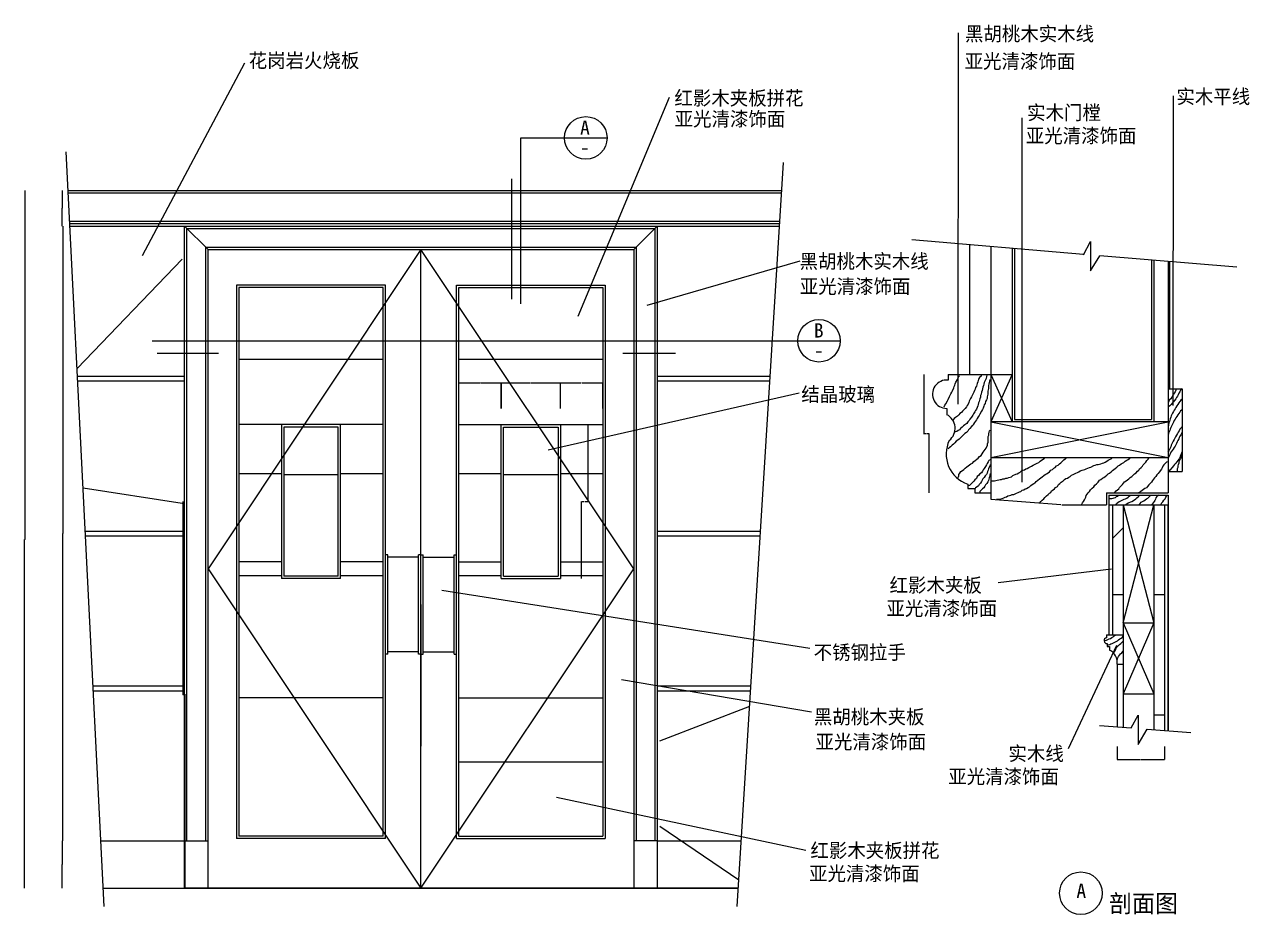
# Model space of a CAD drawing. Header units: metres. Extents: x 75 to 5390, y 270 to 6983.
# Drawn here: x 208 to 5390, y 3220 to 6983 of the extents above; entities that cross this region are included whole.
import ezdxf

# ---------------------------------------------------------------- set-up
doc = ezdxf.new("R2010")
doc.units = ezdxf.units.M
for name, color, linetype in [('2', 2, 'Continuous'), ('3', 3, 'Continuous'), ('4', 4, 'Continuous'), ('7', 7, 'Continuous'), ('BH', 3, 'Continuous'), ('DIM', 3, 'Continuous'), ('TEXT', 3, 'Continuous')]:
    doc.layers.add(name, color=color, linetype=linetype)
doc.dimstyles.get("Standard").update_dxf_attribs({"dimtxt": 2.5, "dimasz": 2.5, "dimexe": 1.25, "dimexo": 0.625, "dimtad": 1, "dimcen": 2.5, "dimazin": 3, "dimtfac": 1, "dimtmove": 0, "dimatfit": 3})

# ---------------------------------------------------------------- blocks, each defined once
blk = doc.blocks.new('*D2')
for p, q in [((4011.5, 5502.71), (4011.5, 5252.71)), ((4021.385, 5252.71), (4011.25, 5252.71)), ((4034.52, 5252.71), (4024.385, 5252.71)), ((4034.27, 5002.71), (4034.27, 5252.71))]:
    blk.add_line(p, q)
at = {"layer": 'Defpoints'}
for p in [(4011.5, 5502.71), (4034.27, 5252.71), (4034.27, 5002.71)]:
    blk.add_point(p, dxfattribs=at)
at = {"layer": 'DIM', "insert": (4022.885, 5252.71), "char_height": 1, "attachment_point": 5}
blk.add_mtext('100', dxfattribs=at)
blk = doc.blocks.new('*D3')
for p, q in [((209.94, 6281.13), (209.94, 4806.13)), ((210.19, 4806.13), (208.41, 4806.13)), ((208.66, 3331.13), (208.66, 4806.13))]:
    blk.add_line(p, q)
at = {"layer": 'Defpoints'}
for p in [(209.94, 6281.13), (209.94, 4806.13), (208.66, 3331.13)]:
    blk.add_point(p, dxfattribs=at)
at = {"layer": '3', "insert": (209.3, 4805.005), "char_height": 1, "attachment_point": 5}
blk.add_mtext('1,28', dxfattribs=at)
blk = doc.blocks.new('*D4')
for p, q in [((1884.83, 4530.65), (1884.83, 3930.89)), ((1884.58, 3930.89), (1884.33, 3930.89)), ((1884.83, 3331.13), (1884.83, 3930.89)), ((1884.83, 3930.89), (1884.83, 3930.89)), ((1885.08, 3930.89), (1885.33, 3930.89))]:
    blk.add_line(p, q)
at = {"layer": 'Defpoints'}
for p in [(1884.83, 4530.65), (1884.83, 3930.89), (1884.83, 3331.13)]:
    blk.add_point(p, dxfattribs=at)
at = {"layer": 'DIM', "insert": (1884.83, 3932.015), "char_height": 1, "attachment_point": 5}
blk.add_mtext('1100', dxfattribs=at)
blk = doc.blocks.new('*D5')
for p, q in [((878.25, 4966.13), (878.25, 4148.63)), ((881.25, 4148.63), (878, 4148.63)), ((888.5, 4148.63), (885.25, 4148.63)), ((888.25, 3331.13), (888.25, 4148.63))]:
    blk.add_line(p, q)
at = {"layer": 'Defpoints'}
for p in [(878.25, 4966.13), (888.25, 4148.63), (888.25, 3331.13)]:
    blk.add_point(p, dxfattribs=at)
at = {"layer": 'DIM', "insert": (883.25, 4148.63), "char_height": 1, "attachment_point": 5}
blk.add_mtext('1500', dxfattribs=at)
blk = doc.blocks.new('*D6')
for p, q in [((370.44, 6131.13), (370.44, 4831.13)), ((370.19, 4831.13), (369.94, 4831.13)), ((370.44, 3531.13), (370.44, 4831.13)), ((370.44, 4831.13), (370.44, 4831.13)), ((370.69, 4831.13), (370.94, 4831.13))]:
    blk.add_line(p, q)
at = {"layer": 'Defpoints'}
for p in [(370.44, 6131.13), (370.44, 4831.13), (370.44, 3531.13)]:
    blk.add_point(p, dxfattribs=at)
at = {"layer": 'DIM', "insert": (370.44, 4832.255), "char_height": 1, "attachment_point": 5}
blk.add_mtext('0', dxfattribs=at)
blk = doc.blocks.new('*D11')
for p, q in [((367.08, 3531.13), (367.08, 3431.13)), ((366.83, 3431.13), (366.58, 3431.13)), ((367.08, 3331.13), (367.08, 3431.13)), ((367.08, 3431.13), (367.08, 3431.13)), ((367.33, 3431.13), (367.58, 3431.13))]:
    blk.add_line(p, q)
at = {"layer": 'Defpoints'}
for p in [(367.08, 3531.13), (367.08, 3431.13), (367.08, 3331.13)]:
    blk.add_point(p, dxfattribs=at)
at = {"layer": 'DIM', "insert": (367.08, 3432.255), "char_height": 1, "attachment_point": 5}
blk.add_mtext('0', dxfattribs=at)
blk = doc.blocks.new('*D19')
for p, q in [((367.08, 6281.13), (367.08, 6206.13)), ((366.83, 6206.13), (366.58, 6206.13)), ((367.08, 6131.13), (367.08, 6206.13)), ((367.08, 6206.13), (367.08, 6206.13)), ((367.33, 6206.13), (367.58, 6206.13))]:
    blk.add_line(p, q)
at = {"layer": 'Defpoints'}
for p in [(367.08, 6281.13), (367.08, 6206.13), (367.08, 6131.13)]:
    blk.add_point(p, dxfattribs=at)
at = {"layer": 'DIM', "insert": (367.08, 6207.255), "char_height": 1, "attachment_point": 5}
blk.add_mtext('0', dxfattribs=at)
blk = doc.blocks.new('*D20')
for p, q in [((2474.83, 5359.06), (2474.83, 5468.25)), ((2475.08, 5468.25), (2563.33, 5468.25)), ((2566.33, 5468.25), (2654.58, 5468.25)), ((2654.83, 5359.06), (2654.83, 5468.25))]:
    blk.add_line(p, q)
at = {"layer": 'Defpoints'}
for p in [(2474.83, 5468.25), (2474.83, 5359.06), (2654.83, 5359.06)]:
    blk.add_point(p, dxfattribs=at)
at = {"layer": 'DIM', "insert": (2564.83, 5468.25), "char_height": 1, "attachment_point": 5}
blk.add_mtext('180', dxfattribs=at)
blk = doc.blocks.new('*D21')
for p, q in [((2044.83, 5359.06), (2044.83, 5468.25)), ((2045.08, 5468.25), (2133.33, 5468.25)), ((2136.33, 5468.25), (2224.58, 5468.25)), ((2224.83, 5359.06), (2224.83, 5468.25))]:
    blk.add_line(p, q)
at = {"layer": 'Defpoints'}
for p in [(2044.83, 5468.25), (2044.83, 5359.06), (2224.83, 5359.06)]:
    blk.add_point(p, dxfattribs=at)
at = {"layer": 'DIM', "insert": (2134.83, 5468.25), "char_height": 1, "attachment_point": 5}
blk.add_mtext('180', dxfattribs=at)
blk = doc.blocks.new('*D22')
for p, q in [((2225.39, 5359.06), (2225.39, 5468.25)), ((2225.64, 5468.25), (2348.61, 5468.25)), ((2351.61, 5468.25), (2474.58, 5468.25)), ((2474.83, 5359.06), (2474.83, 5468.25))]:
    blk.add_line(p, q)
at = {"layer": 'Defpoints'}
for p in [(2225.39, 5468.25), (2225.39, 5359.06), (2474.83, 5359.06)]:
    blk.add_point(p, dxfattribs=at)
at = {"layer": 'DIM', "insert": (2350.11, 5468.25), "char_height": 1, "attachment_point": 5}
blk.add_mtext('250', dxfattribs=at)
blk = doc.blocks.new('*D23')
for p, q in [((2590.55, 5291.13), (2590.55, 4966.13)), ((2564.69, 4641.13), (2564.69, 4966.13)), ((2564.94, 4966.13), (2575.12, 4966.13)), ((2580.12, 4966.13), (2590.3, 4966.13))]:
    blk.add_line(p, q)
at = {"layer": 'Defpoints'}
for p in [(2590.55, 5291.13), (2564.69, 4966.13), (2564.69, 4641.13)]:
    blk.add_point(p, dxfattribs=at)
at = {"layer": 'DIM', "insert": (2577.62, 4966.13), "char_height": 1, "attachment_point": 5}
blk.add_mtext('25,86', dxfattribs=at)
blk = doc.blocks.new('*D26')
for p, q in [((4830.13, 3930.23), (4830.13, 3875.68)), ((5030.13, 3930.23), (5030.13, 3875.68)), ((4830.38, 3875.68), (4929.13, 3875.68)), ((4931.13, 3875.68), (5029.88, 3875.68))]:
    blk.add_line(p, q)
at = {"layer": 'Defpoints'}
for p in [(4830.13, 3930.23), (5030.13, 3930.23), (4830.13, 3875.68)]:
    blk.add_point(p, dxfattribs=at)
at = {"layer": 'DIM', "insert": (4930.13, 3875.68), "char_height": 1, "attachment_point": 5}
blk.add_mtext('50', dxfattribs=at)

msp = doc.modelspace()

# ---------------------------------------------------------------- hatches: boundary and pattern name
at = {"layer": 'BH'}
h = msp.add_hatch(dxfattribs=at)
h.set_pattern_fill('AR-CONC', scale=100)
h.paths.add_polyline_path([(3362.6, 5496.13), (3402.11, 6131.13), (2894.83, 6131.13), (2894.83, 5496.13)])
h.paths.add_polyline_path([(3321.85, 4841.13), (3361.36, 5476.13), (2894.83, 5476.13), (2894.83, 4841.13)])
h.paths.add_polyline_path([(3281.1, 4186.13), (3320.61, 4821.13), (2894.83, 4821.13), (2894.83, 4186.13)])
h.paths.add_polyline_path([(3279.86, 4166.13), (2894.83, 4166.13), (2894.83, 3531.13), (3240.35, 3531.13)])
h.paths.add_polyline_path([(3227.91, 3331.13), (3240.35, 3531.13), (2894.83, 3531.13), (2894.83, 3331.13)])
h.paths.add_polyline_path([(874.83, 3331.13), (874.83, 3531.13), (531.08, 3531.13), (541.12, 3331.13)])
h.paths.add_polyline_path([(874.83, 4166.13), (499.21, 4166.13), (531.08, 3531.13), (874.83, 3531.13)])
h.paths.add_polyline_path([(874.83, 4821.13), (466.33, 4821.13), (498.2, 4186.13), (874.83, 4186.13)])
h.paths.add_polyline_path([(874.83, 5476.13), (433.45, 5476.13), (465.33, 4841.13), (874.83, 4841.13)])
h.paths.add_polyline_path([(432.45, 5496.13), (874.83, 5496.13), (874.83, 6121.13), (401.08, 6121.13)])
h = msp.add_hatch(dxfattribs=at)
h.set_pattern_fill('ANSI31', scale=750)
h.paths.add_polyline_path([(4975.13, 5987.05), (4395.13, 6035.69), (4395.13, 5312.71), (4975.13, 5312.71)])
h = msp.add_hatch(dxfattribs=at)
h.set_pattern_fill('AR-RROOF', scale=100)
h.paths.add_polyline_path([(1114.83, 5871.13), (1114.83, 5291.13), (1294.83, 5291.13), (1544.83, 5291.13), (1724.83, 5291.13), (1724.83, 5871.13)])
h = msp.add_hatch(dxfattribs=at)
h.set_pattern_fill('AR-RROOF', scale=100)
h.paths.add_polyline_path([(2044.83, 5871.13), (2044.83, 5291.13), (2224.83, 5291.13), (2474.83, 5291.13), (2654.83, 5291.13), (2654.83, 5871.13)])
h = msp.add_hatch(dxfattribs=at)
h.set_pattern_fill('AR-RROOF', scale=100)
h.paths.add_polyline_path([(1114.83, 4711.13), (1294.83, 4711.13), (1294.83, 5291.13), (1114.83, 5291.13)])
h.paths.add_polyline_path([(1724.83, 5291.13), (1544.83, 5291.13), (1544.83, 4711.13), (1724.83, 4711.13)])
h = msp.add_hatch(dxfattribs=at)
h.set_pattern_fill('AR-RROOF', scale=100)
h.paths.add_polyline_path([(2654.83, 5291.13), (2474.83, 5291.13), (2474.83, 4711.13), (2654.83, 4711.13)])
h.paths.add_polyline_path([(2044.83, 4711.13), (2224.83, 4711.13), (2224.83, 5291.13), (2044.83, 5291.13)])
h = msp.add_hatch(dxfattribs=at)
h.set_pattern_fill('NET', scale=200)
h.paths.add_polyline_path([(1534.83, 5281.13), (1304.83, 5281.13), (1304.83, 4651.13), (1534.83, 4651.13)])
h = msp.add_hatch(dxfattribs=at)
h.set_pattern_fill('NET', scale=200)
h.paths.add_polyline_path([(2234.83, 4651.13), (2464.83, 4651.13), (2464.83, 5281.13), (2234.83, 5281.13)])
h = msp.add_hatch(dxfattribs=at)
h.set_pattern_fill('DOLMIT', scale=80)
h.paths.add_polyline_path([(4810.13, 4402.71), (4855.13, 4402.71), (4855.13, 4952.71), (4810.13, 4952.71)])
h.paths.add_polyline_path([(4985.13, 4001.45), (5030.13, 3998.09), (5030.13, 4952.71), (4985.13, 4952.71)])
h = msp.add_hatch(dxfattribs=at)
h.set_pattern_fill('ANSI32', scale=400)
h.paths.add_polyline_path([(1744.83, 4331.13), (1874.83, 4331.13), (1874.83, 4731.13), (1744.83, 4731.13)])
h = msp.add_hatch(dxfattribs=at)
h.set_pattern_fill('ANSI32', scale=400)
h.paths.add_polyline_path([(2024.83, 4731.13), (1894.83, 4731.13), (1894.83, 4331.13), (2024.83, 4331.13)])
h = msp.add_hatch(dxfattribs=at)
h.set_pattern_fill('AR-RROOF', scale=100)
h.paths.add_polyline_path([(1294.83, 4641.13), (1294.83, 4711.13), (1114.83, 4711.13), (1114.83, 4136.13), (1724.83, 4136.13), (1724.83, 4711.13), (1544.83, 4711.13), (1544.83, 4641.13)])
h = msp.add_hatch(dxfattribs=at)
h.set_pattern_fill('AR-RROOF', scale=100)
h.paths.add_polyline_path([(2224.83, 4641.13), (2224.83, 4711.13), (2044.83, 4711.13), (2044.83, 4136.13), (2654.83, 4136.13), (2654.83, 4711.13), (2474.83, 4711.13), (2474.83, 4641.13)])
h = msp.add_hatch(dxfattribs=at)
h.set_pattern_fill('AR-RROOF', scale=100)
h.paths.add_polyline_path([(1724.83, 3551.13), (1724.83, 4136.13), (1114.83, 4136.13), (1114.83, 3551.13)])
h = msp.add_hatch(dxfattribs=at)
h.set_pattern_fill('AR-RROOF', scale=100)
h.paths.add_polyline_path([(2654.83, 3551.13), (2654.83, 4136.13), (2044.83, 4136.13), (2044.83, 3551.13)])

# ---------------------------------------------------------------- linework, layer by layer
at = {"layer": '2'}
for p, q in [((4395.13, 6035.69), (4395.13, 5312.71)), ((4975.13, 5987.05), (4975.13, 5312.71)), ((4395.13, 5312.71), (4975.13, 5312.71)), ((3227.91, 3331.13), (884.83, 3331.13))]:
    msp.add_line(p, q, dxfattribs=at)
msp.add_lwpolyline([(541.12, 3331.13), (3227.91, 3331.13)], dxfattribs=at)
at = {"layer": '3'}
for p, q in [((544.98, 3254.13), (384.83, 6444.84)), ((3223.12, 3254.13), (3418.86, 6400.4)), ((393.55, 6271.13), (3410.82, 6271.13)), ((399.57, 6151.13), (3403.35, 6151.13)), ((400.07, 6141.13), (3402.73, 6141.13)), ((984.83, 6031.13), (884.83, 6131.13)), ((894.83, 3531.13), (894.83, 6121.13)), ((894.83, 6121.13), (2874.83, 6121.13)), ((2784.83, 6031.13), (2884.83, 6131.13)), ((2874.83, 6121.13), (2874.83, 3531.13)), ((4687.8, 6011.15), (3961.22, 6072.08)), ((974.83, 3531.13), (974.83, 6041.13)), ((974.83, 6041.13), (2794.83, 6041.13)), ((2794.83, 6041.13), (2794.83, 3531.13)), ((4385.13, 6036.53), (4385.13, 5302.71)), ((5336.6, 5956.74), (4756.1, 6005.42)), ((4985.13, 5986.21), (4985.13, 5302.71)), ((1114.83, 5871.13), (1114.83, 3551.13)), ((1724.83, 5871.13), (1114.83, 5871.13)), ((1724.83, 3551.13), (1724.83, 5871.13)), ((2044.83, 3551.13), (2044.83, 5871.13)), ((2044.83, 5871.13), (2654.83, 5871.13)), ((2654.83, 5871.13), (2654.83, 3551.13)), ((4295.13, 5502.71), (4385.13, 5302.71)), ((4385.13, 5502.71), (4295.13, 5302.71)), ((4295.13, 5152.71), (5045.13, 5302.71)), ((4295.13, 5302.71), (5045.13, 5152.71)), ((1304.83, 5281.13), (1304.83, 4651.13)), ((1534.83, 4651.13), (1534.83, 5281.13)), ((2234.83, 4651.13), (2234.83, 5281.13)), ((2234.83, 5281.13), (2464.83, 5281.13)), ((2234.83, 5281.13), (2464.83, 5281.13)), ((2464.83, 5281.13), (2464.83, 4651.13)), ((4795.13, 4992.71), (4795.13, 4402.71)), ((4795.13, 4992.71), (5045.13, 4992.71)), ((5045.13, 4992.71), (5045.13, 3996.97)), ((4795.13, 4952.71), (5045.13, 4952.71)), ((4855.13, 4452.71), (4985.13, 4952.71)), ((4855.13, 4952.71), (4985.13, 4452.71)), ((1534.83, 4651.13), (1304.83, 4651.13)), ((2234.83, 4651.13), (2464.83, 4651.13)), ((4985.13, 4452.71), (4855.13, 4152.71)), ((4855.13, 4452.71), (4985.13, 4152.71)), ((4755.36, 4018.61), (4888.54, 4008.66)), ((4957.22, 4003.53), (5141.77, 3989.75))]:
    msp.add_line(p, q, dxfattribs=at)
for points in [[(4686.93, 6009.58), (4717.82, 6065.12), (4717.82, 5941.69), (4756.1, 6005.42)], [(432.45, 5496.13), (884.83, 5496.13)], [(2884.83, 5496.13), (3362.6, 5496.13)], [(433.45, 5476.13), (884.83, 5476.13)], [(2884.83, 5476.13), (3361.36, 5476.13)], [(465.33, 4841.13), (884.83, 4841.13)], [(466.33, 4821.13), (884.83, 4821.13)], [(2884.83, 4841.13), (3321.85, 4841.13)], [(2884.83, 4821.13), (3320.61, 4821.13)], [(498.2, 4186.13), (884.83, 4186.13)], [(499.21, 4166.13), (884.83, 4166.13)], [(2884.83, 4186.13), (3281.1, 4186.13)], [(2884.83, 4166.13), (3279.86, 4166.13)], [(4888.54, 4008.66), (4918.31, 4062.2), (4918.31, 3938.77), (4957.22, 4003.53)], [(531.08, 3531.13), (884.83, 3531.13)], [(1724.83, 3551.13), (1114.83, 3551.13)], [(2044.83, 3551.13), (2654.83, 3551.13)], [(2884.83, 3531.13), (3240.35, 3531.13)]]:
    msp.add_lwpolyline(points, dxfattribs=at)
at = {"layer": '4'}
for p, q in [((393.05, 6281.13), (3411.44, 6281.13)), ((400.58, 6131.13), (3402.11, 6131.13)), ((884.83, 3331.13), (884.83, 6131.13)), ((2884.83, 6131.13), (2884.83, 3331.13)), ((984.83, 3331.13), (984.83, 6031.13)), ((984.83, 6031.13), (2784.83, 6031.13)), ((1884.83, 3331.13), (1884.83, 6031.13)), ((1884.83, 3331.13), (1884.83, 6031.13)), ((2784.83, 6031.13), (2784.83, 3331.13)), ((4205.13, 6051.62), (4205.13, 5502.71)), ((4295.13, 6044.07), (4295.13, 5152.71)), ((5045.13, 5981.18), (5045.13, 5002.71)), ((4115.13, 5502.71), (4385.13, 5502.71)), ((4115.13, 5502.71), (4115.13, 5479.65)), ((5045.13, 5442.71), (5105.13, 5442.71)), ((5105.13, 5442.71), (5105.13, 5092.71)), ((4108.92, 5359.65), (4108.92, 5333.37)), ((1294.83, 5291.13), (1114.83, 5291.13)), ((1294.83, 5291.13), (1294.83, 4641.13)), ((1544.83, 5291.13), (1294.83, 5291.13)), ((1544.83, 4641.13), (1544.83, 5291.13)), ((1724.83, 5291.13), (1544.83, 5291.13)), ((2044.83, 5291.13), (2224.83, 5291.13)), ((2224.83, 4641.13), (2224.83, 5291.13)), ((2224.83, 5291.13), (2474.83, 5291.13)), ((2474.83, 5291.13), (2654.83, 5291.13)), ((2474.83, 5291.13), (2474.83, 4641.13)), ((5045.13, 5302.71), (4295.13, 5302.71)), ((1534.83, 5281.13), (1304.83, 5281.13)), ((4295.13, 5152.71), (5045.13, 5152.71)), ((4295.13, 5152.71), (4295.13, 4976.57)), ((5045.13, 5092.71), (5105.13, 5092.71)), ((4197.77, 5039.75), (4197.77, 5021.23)), ((4293.66, 5047.14), (4295.13, 5048.61)), ((4197.77, 5021.23), (4227.9, 5021.23)), ((4227.9, 5021.23), (4227.9, 5002.71)), ((4227.9, 5002.71), (4295.13, 5002.71)), ((4227.9, 5002.71), (4295.13, 5002.71)), ((4227.9, 5002.71), (4295.13, 5002.71)), ((4295.13, 4976.57), (4592.13, 4953.16)), ((4785.13, 5002.71), (5045.13, 5002.71)), ((4785.13, 5002.71), (4785.13, 4952.71)), ((4596.2, 4952.71), (4785.13, 4952.71)), ((4810.13, 4952.71), (4810.13, 4402.71)), ((5030.13, 4952.71), (5030.13, 3996.97)), ((1294.83, 4711.13), (1114.83, 4711.13)), ((1724.83, 4711.13), (1544.83, 4711.13)), ((2044.83, 4711.13), (2224.83, 4711.13)), ((2474.83, 4711.13), (2654.83, 4711.13)), ((1544.83, 4641.13), (1294.83, 4641.13)), ((2224.83, 4641.13), (2474.83, 4641.13)), ((4785.13, 4402.71), (4855.13, 4402.71)), ((4785.13, 4402.71), (4785.13, 4389.99)), ((4787.33, 4365.27), (4787.33, 4352.33)), ((4787.33, 4352.33), (4797.93, 4352.33)), ((4797.93, 4352.33), (4797.93, 4338.2)), ((4830.13, 4277.71), (4855.13, 4277.71)), ((4830.13, 4277.71), (4830.13, 4013.03)), ((884.83, 3531.13), (984.83, 3531.13)), ((2884.83, 3531.13), (2784.83, 3531.13))]:
    msp.add_line(p, q, dxfattribs=at)
for points in [[(1724.83, 4136.13), (1114.83, 4136.13)], [(2044.83, 4136.13), (2654.83, 4136.13)]]:
    msp.add_lwpolyline(points, dxfattribs=at)
for centre, radius, start, end in [((4108.92, 5419.81), 60.16, 84.08, 270), ((4079.67, 5275.58), 64.77, 308.27, 63.15), ((4240.69, 5166.77), 134.08, 154.39, 251.33), ((4786.74, 4377.68), 12.42, 97.42, 272.72), ((4769.32, 4284.16), 61.15, 353.95, 62.1)]:
    msp.add_arc(centre, radius, start, end, dxfattribs=at)
at = {"layer": '7'}
for p, q in [((5050.63, 5977.95), (5050.63, 5443.69)), ((1104.83, 5881.13), (1104.83, 3541.13)), ((1734.83, 5881.13), (1104.83, 5881.13)), ((1734.83, 3541.13), (1734.83, 5881.13)), ((2034.83, 3541.13), (2034.83, 5881.13)), ((2034.83, 5881.13), (2664.83, 5881.13)), ((2664.83, 5881.13), (2664.83, 3541.13)), ((5044.43, 4951.34), (5044.43, 3997.02)), ((5045.13, 4952.71), (5045.13, 3996.97)), ((1744.83, 4321.13), (1744.83, 4741.13)), ((1874.83, 4321.13), (1874.83, 4741.13)), ((1894.83, 4321.13), (1894.83, 4741.13)), ((2024.83, 4321.13), (2024.83, 4741.13))]:
    msp.add_line(p, q, dxfattribs=at)
for points in [[(1744.83, 4741.13), (1734.83, 4741.13)], [(1874.83, 4731.13), (1744.83, 4731.13)], [(1884.83, 4741.13), (1874.83, 4741.13)], [(1884.83, 4741.13), (1894.83, 4741.13)], [(1894.83, 4731.13), (2024.83, 4731.13)], [(2024.83, 4741.13), (2034.83, 4741.13)], [(1744.83, 4321.13), (1734.83, 4321.13)], [(1874.83, 4331.13), (1744.83, 4331.13)], [(1884.83, 4321.13), (1874.83, 4321.13)], [(1884.83, 4321.13), (1894.83, 4321.13)], [(1894.83, 4331.13), (2024.83, 4331.13)], [(2024.83, 4321.13), (2034.83, 4321.13)], [(1734.83, 3541.13), (1104.83, 3541.13)], [(2034.83, 3541.13), (2664.83, 3541.13)]]:
    msp.add_lwpolyline(points, dxfattribs=at)
at = {"layer": 'BH'}
for points in [[(4098.17, 5366.1), (4101.19, 5373.66), (4105.73, 5379.7), (4111.78, 5391.79), (4114.81, 5397.84), (4120.86, 5409.93), (4123.89, 5415.98), (4126.92, 5422.02), (4129.94, 5428.07), (4132.97, 5434.12), (4139.02, 5446.21), (4140.53, 5452.25), (4143.56, 5458.3), (4145.07, 5464.34), (4148.1, 5470.39), (4154.15, 5482.48), (4157.18, 5488.53), (4160.2, 5494.57), (4163.23, 5497.6)], [(4255.53, 5502.13), (4254.02, 5496.09), (4247.97, 5490.04), (4243.43, 5483.99), (4241.91, 5477.95), (4240.4, 5471.9), (4237.37, 5465.86), (4235.86, 5459.81), (4234.35, 5453.76), (4231.32, 5447.72), (4229.81, 5441.67), (4226.78, 5435.63), (4223.76, 5428.07), (4219.22, 5420.51), (4216.19, 5414.47), (4213.16, 5408.42), (4210.14, 5402.37), (4204.09, 5390.28), (4202.57, 5384.24), (4199.55, 5378.19), (4195.01, 5372.14), (4191.98, 5366.1), (4187.44, 5360.05), (4181.39, 5354.01), (4175.34, 5347.96), (4170.8, 5341.91), (4164.74, 5338.89), (4160.2, 5332.85), (4154.15, 5326.8), (4146.59, 5320.75), (4140.53, 5317.73), (4135.99, 5311.68), (4132.97, 5310.17)], [(4278.23, 5500.62), (4276.72, 5494.57), (4275.2, 5487.02), (4273.69, 5480.97), (4267.64, 5468.88), (4266.12, 5462.83), (4264.61, 5456.79), (4261.58, 5449.23), (4260.07, 5443.18), (4258.56, 5435.63), (4255.53, 5428.07), (4254.02, 5420.51), (4252.51, 5414.47), (4252.51, 5406.91), (4249.48, 5400.86), (4246.45, 5388.77), (4243.43, 5382.72), (4241.91, 5376.68), (4240.4, 5370.63), (4237.37, 5363.07), (4234.35, 5357.03), (4231.32, 5350.98), (4228.3, 5344.94), (4222.24, 5337.38), (4219.22, 5331.33), (4213.16, 5322.26), (4207.11, 5314.71), (4204.09, 5308.66), (4198.03, 5302.62), (4193.49, 5296.57), (4185.93, 5290.52), (4179.88, 5285.99), (4173.82, 5279.94), (4167.77, 5275.41), (4163.23, 5269.36), (4157.18, 5266.34), (4151.13, 5261.81), (4145.07, 5260.29), (4143.56, 5257.27)], [(4293.36, 5482.48), (4290.33, 5474.93), (4288.82, 5468.88), (4287.31, 5462.83), (4285.8, 5456.79), (4285.8, 5444.7), (4284.28, 5438.65), (4282.77, 5432.6), (4282.77, 5420.51), (4281.26, 5414.47), (4279.74, 5408.42), (4279.74, 5402.37), (4276.72, 5396.33), (4273.69, 5388.77), (4272.18, 5381.21), (4267.64, 5375.17), (4266.12, 5369.12), (4263.1, 5361.56), (4260.07, 5355.52), (4255.53, 5347.96), (4249.48, 5335.87), (4246.45, 5329.82), (4241.91, 5323.78), (4237.37, 5317.73), (4234.35, 5311.68), (4231.32, 5305.64), (4226.78, 5299.59), (4222.24, 5293.55), (4219.22, 5287.5), (4213.16, 5282.97), (4207.11, 5275.41), (4201.06, 5269.36), (4198.03, 5263.32), (4191.98, 5257.27), (4185.93, 5254.25), (4179.88, 5248.2), (4173.82, 5242.16), (4167.77, 5236.11), (4161.72, 5230.06), (4155.67, 5225.53), (4149.61, 5220.99), (4143.56, 5214.95), (4137.51, 5208.9), (4131.45, 5204.37), (4125.4, 5196.81), (4119.35, 5193.79), (4114.81, 5189.25)], [(5081.56, 5442.57), (5078.57, 5436.6), (5075.58, 5430.63), (5071.6, 5424.67), (5068.61, 5418.7), (5064.63, 5412.73), (5060.65, 5406.77), (5056.67, 5400.8), (5050.69, 5395.83), (5048.7, 5389.86), (5045.13, 5382.73)], [(5105.13, 5442.14), (5098.48, 5436.6), (5094.5, 5430.63), (5090.52, 5423.67), (5088.52, 5417.7), (5084.54, 5411.74), (5081.56, 5405.77), (5077.57, 5399.8), (5072.6, 5393.84), (5068.61, 5387.87), (5062.64, 5381.9), (5058.66, 5375.94), (5052.68, 5370.96), (5045.13, 5364.68)], [(5105.45, 5398.81), (5099.48, 5394.83), (5094.5, 5388.86), (5090.52, 5382.9), (5086.53, 5376.93), (5082.55, 5370.96), (5078.57, 5364), (5074.59, 5358.04), (5071.6, 5352.07), (5067.62, 5346.1), (5064.63, 5340.14), (5060.65, 5334.17), (5058.66, 5328.2), (5056.67, 5322.24), (5054.68, 5316.27), (5052.68, 5310.3), (5050.69, 5304.34), (5048.7, 5298.37), (5047.71, 5292.4), (5045.13, 5279.54)], [(5105.13, 5354.51), (5098.48, 5350.08), (5094.5, 5344.11), (5090.52, 5338.15), (5086.53, 5332.18), (5082.55, 5326.21), (5078.57, 5320.25), (5074.59, 5314.28), (5070.6, 5308.31), (5068.61, 5302.35), (5062.64, 5290.41), (5059.65, 5284.45), (5056.67, 5278.48), (5054.68, 5272.51), (5052.68, 5266.55), (5049.7, 5260.58), (5046.71, 5254.61), (5046.71, 5250.64)], [(4157.18, 5068.33), (4160.2, 5074.38), (4160.2, 5080.43), (4164.74, 5086.47), (4169.28, 5092.52), (4175.34, 5097.05), (4181.39, 5101.59), (4187.44, 5107.63), (4193.49, 5112.17), (4199.55, 5116.7), (4205.6, 5121.24), (4211.65, 5125.77), (4217.7, 5128.79), (4223.76, 5134.84), (4229.81, 5139.37), (4235.86, 5145.42), (4241.91, 5149.95), (4247.97, 5156), (4254.02, 5160.54), (4258.56, 5168.09), (4263.1, 5174.14), (4272.18, 5186.23), (4275.2, 5192.28), (4281.26, 5204.37), (4281.26, 5210.41), (4284.28, 5216.46), (4284.28, 5240.64), (4287.31, 5246.69), (4287.31, 5252.74), (4288.82, 5258.78), (4290.33, 5264.83), (4293.36, 5267.85)], [(5105.45, 5283.45), (5100.47, 5277.49), (5095.49, 5271.52), (5091.51, 5265.55), (5088.52, 5259.59), (5084.54, 5253.62), (5080.56, 5246.66), (5076.58, 5239.7), (5070.6, 5227.76), (5066.62, 5221.8), (5064.63, 5215.83), (5061.64, 5209.86), (5058.66, 5203.9), (5057.66, 5197.93), (5054.68, 5191.96), (5050.69, 5186), (5048.7, 5180.03), (5044.72, 5175.06)], [(5105.13, 5260.51), (5100.47, 5249.64), (5095.49, 5242.68), (5092.51, 5236.71), (5090.52, 5230.75), (5086.53, 5224.78), (5083.55, 5217.82), (5080.56, 5211.85), (5077.57, 5205.89), (5074.59, 5199.92), (5070.6, 5193.95), (5066.62, 5187.99), (5062.64, 5182.02), (5058.66, 5176.05), (5054.68, 5170.09), (5052.68, 5164.12), (5045.13, 5149.03)], [(5105.45, 5183.01), (5104.45, 5177.05), (5102.46, 5170.09), (5099.48, 5164.12), (5096.49, 5158.15), (5094.5, 5152.18), (5091.51, 5146.22), (5086.53, 5140.25), (5082.55, 5134.28), (5078.57, 5128.32), (5072.6, 5122.35), (5067.62, 5116.38), (5062.64, 5110.42), (5052.68, 5098.48), (5046.71, 5094.51), (5045.13, 5092.93)], [(4293.36, 5142.4), (4287.31, 5139.37), (4284.28, 5133.33), (4279.74, 5127.28), (4276.72, 5121.24), (4273.69, 5113.68), (4267.64, 5106.12), (4263.1, 5100.08), (4260.07, 5094.03), (4255.53, 5087.98), (4249.48, 5083.45), (4243.43, 5075.89), (4237.37, 5071.36), (4234.35, 5063.8), (4228.3, 5057.75), (4223.76, 5051.71), (4216.19, 5045.66), (4211.65, 5039.62), (4205.6, 5033.57), (4199.55, 5032.06)], [(4297.02, 5052.95), (4310.63, 5052.95), (4316.69, 5054.46), (4322.74, 5055.97), (4328.79, 5057.49), (4334.84, 5059), (4340.9, 5059), (4346.95, 5062.02), (4353, 5062.02), (4359.05, 5065.04), (4365.11, 5065.04), (4371.16, 5068.07), (4377.21, 5069.58), (4383.26, 5071.09), (4389.32, 5075.62), (4401.42, 5081.67), (4407.48, 5083.18), (4413.53, 5087.72), (4419.58, 5090.74), (4425.63, 5095.27), (4431.69, 5098.3), (4437.74, 5099.81), (4443.79, 5104.34), (4449.84, 5105.85), (4455.9, 5110.39), (4461.95, 5113.41), (4468, 5114.92), (4474.05, 5119.46), (4480.11, 5122.48), (4486.16, 5125.5), (4492.21, 5128.53), (4498.26, 5131.55), (4504.32, 5136.08), (4510.37, 5140.62), (4516.42, 5145.15), (4522.47, 5149.69)], [(4319.71, 4975.87), (4331.82, 4975.87), (4337.87, 4977.38), (4343.92, 4978.89), (4349.98, 4981.91), (4356.03, 4984.93), (4362.08, 4986.45), (4368.13, 4989.47), (4374.19, 4990.98), (4380.24, 4992.49), (4386.29, 4995.51), (4392.34, 4995.51), (4398.4, 4998.54), (4404.45, 5001.56), (4410.5, 5004.58), (4416.55, 5007.61), (4422.61, 5009.12), (4428.66, 5013.65), (4434.71, 5015.16), (4440.76, 5019.7), (4446.82, 5021.21), (4452.87, 5025.74), (4458.92, 5028.77), (4464.97, 5033.3), (4471.03, 5037.84), (4477.08, 5042.37), (4483.13, 5045.39), (4487.67, 5051.44), (4493.72, 5055.97), (4501.29, 5062.02), (4507.34, 5066.55), (4513.4, 5071.09), (4519.45, 5075.62), (4525.5, 5080.16), (4531.55, 5083.18), (4537.61, 5087.72), (4543.66, 5092.25), (4549.71, 5098.3), (4555.76, 5101.32), (4561.82, 5107.37), (4567.87, 5110.39), (4573.92, 5116.43), (4579.97, 5119.46), (4586.03, 5125.5), (4592.08, 5130.04), (4598.13, 5136.08), (4604.18, 5142.13), (4610.24, 5146.66), (4614.78, 5149.69)], [(4502.8, 4960.75), (4507.34, 4966.8), (4513.4, 4971.33), (4519.45, 4977.38), (4523.99, 4983.42), (4531.55, 4989.47), (4537.61, 4995.51), (4543.66, 5001.56), (4549.71, 5004.58), (4552.74, 5010.63), (4558.79, 5015.16), (4564.84, 5019.7), (4569.38, 5025.74), (4576.95, 5030.28), (4581.49, 5037.84), (4587.54, 5042.37), (4593.59, 5048.42), (4601.16, 5052.95), (4607.21, 5059), (4613.26, 5063.53), (4619.31, 5065.04), (4625.37, 5069.58), (4631.42, 5072.6), (4637.47, 5077.14), (4643.53, 5080.16), (4649.58, 5083.18), (4655.63, 5086.2), (4661.68, 5089.23), (4667.74, 5092.25), (4673.79, 5095.27), (4681.35, 5098.3), (4687.41, 5099.81), (4693.46, 5101.32), (4699.51, 5104.34), (4705.56, 5107.37), (4713.13, 5110.39), (4719.18, 5111.9), (4731.29, 5117.95), (4737.34, 5119.46), (4743.39, 5122.48), (4749.45, 5122.48), (4755.5, 5123.99), (4761.55, 5125.5), (4767.6, 5128.53), (4773.66, 5130.04), (4779.71, 5133.06), (4785.76, 5136.08), (4791.81, 5140.62), (4797.87, 5143.64), (4803.92, 5146.66), (4806.94, 5149.69)], [(4679.84, 4954.7), (4682.87, 4960.75), (4687.41, 4966.8), (4691.95, 4972.84), (4698, 4984.93), (4699.51, 4990.98), (4702.54, 4997.03), (4707.08, 5003.07), (4713.13, 5009.12), (4717.67, 5015.16), (4723.72, 5022.72), (4731.29, 5028.77), (4735.83, 5034.81), (4741.88, 5040.86), (4749.45, 5048.42), (4755.5, 5055.97), (4761.55, 5059), (4767.6, 5065.04), (4773.66, 5068.07), (4779.71, 5072.6), (4785.76, 5077.14), (4791.81, 5083.18), (4797.87, 5086.2), (4803.92, 5092.25), (4809.97, 5096.78), (4816.02, 5101.32), (4822.08, 5105.85), (4828.13, 5111.9), (4834.18, 5116.43), (4840.23, 5119.46), (4846.29, 5125.5), (4852.34, 5128.53), (4858.39, 5131.55), (4864.44, 5136.08), (4870.5, 5140.62), (4876.55, 5143.64), (4882.6, 5148.18), (4885.63, 5149.69)], [(4819.16, 5002.71), (4825.1, 5010.63), (4831.15, 5015.16), (4837.21, 5019.7), (4840.23, 5025.74), (4846.29, 5031.79), (4852.34, 5037.84), (4856.88, 5043.88), (4861.42, 5049.93), (4867.47, 5052.95), (4873.52, 5057.49), (4879.58, 5062.02), (4885.63, 5068.07), (4891.68, 5072.6), (4897.73, 5077.14), (4903.79, 5083.18), (4909.84, 5087.72), (4915.89, 5093.76), (4921.94, 5098.3), (4924.97, 5104.34), (4931.02, 5110.39), (4937.07, 5114.92), (4940.1, 5120.97), (4946.15, 5127.01), (4950.69, 5133.06), (4955.23, 5139.11), (4961.29, 5145.15), (4965.82, 5151.2)], [(5044.51, 5134.57), (5038.46, 5133.06), (5032.4, 5127.01), (5027.86, 5120.97), (5023.32, 5114.92), (5020.3, 5108.88), (5017.27, 5102.83), (5008.19, 5090.74), (5003.65, 5084.69), (4997.6, 5078.65), (4993.06, 5072.6), (4988.52, 5066.55), (4979.44, 5054.46), (4974.9, 5048.42), (4968.85, 5042.37), (4964.31, 5036.33), (4958.26, 5030.28), (4953.72, 5024.23), (4947.67, 5021.21), (4941.61, 5016.68), (4935.56, 5012.14), (4929.51, 5009.12), (4919.89, 5002.71)], [(5084.54, 5093.51), (5084.54, 5099.48), (5085.54, 5105.45), (5087.53, 5111.41), (5088.52, 5117.38), (5089.52, 5123.35), (5091.51, 5129.31), (5092.51, 5135.28), (5095.49, 5141.25), (5098.48, 5147.21), (5101.47, 5153.18), (5101.47, 5159.15), (5105.13, 5173.79)], [(4293.36, 5122.75), (4291.85, 5116.7), (4285.8, 5104.61), (4284.28, 5098.56), (4281.26, 5092.52), (4279.74, 5086.47), (4276.72, 5080.43), (4272.18, 5074.38), (4267.64, 5068.33), (4261.58, 5062.29), (4255.53, 5050.2), (4252.51, 5044.15), (4246.45, 5038.1), (4243.43, 5032.06), (4237.37, 5027.52), (4231.32, 5024.5), (4229.81, 5021.48)], [(4293.36, 5084.96), (4291.85, 5078.91), (4291.85, 5072.87), (4288.82, 5066.82), (4287.31, 5060.78), (4285.8, 5054.73), (4282.77, 5048.68), (4278.23, 5042.64), (4273.69, 5036.59), (4270.66, 5030.55), (4266.12, 5024.5), (4260.07, 5019.97), (4254.02, 5013.92), (4249.48, 5007.87), (4249.48, 5004.85)], [(4795.35, 4978.26), (4801.62, 4978.26), (4807.31, 4978.83), (4812.44, 4980.54), (4817.57, 4982.25), (4822.7, 4983.38), (4827.82, 4986.8), (4832.95, 4989.07), (4837.51, 4992.49)], [(4824.69, 4952.71), (4827.82, 4958.35), (4832.95, 4962.33), (4838.08, 4965.74), (4843.2, 4968.02), (4848.9, 4970.3), (4854.6, 4972.57), (4859.72, 4975.42), (4864.85, 4977.69), (4870.55, 4979.97), (4876.24, 4983.95), (4881.37, 4988.51), (4886.5, 4992.49), (4887.07, 4993.06)], [(4864.04, 4952.71), (4871.12, 4956.64), (4876.24, 4960.05), (4881.37, 4962.33), (4887.07, 4965.17), (4892.19, 4966.88), (4903.59, 4973.71), (4908.72, 4977.12), (4913.84, 4981.11), (4918.4, 4986.23), (4923.53, 4990.78), (4926.43, 4992.71)], [(4921.81, 4952.71), (4927.51, 4957.78), (4932.07, 4962.9), (4937.2, 4965.74), (4942.9, 4969.16), (4948.02, 4972.57), (4953.72, 4977.12), (4959.42, 4980.54), (4964.54, 4985.09), (4969.67, 4990.78), (4971.38, 4991.92)], [(5006.35, 4992.71), (5003.28, 4991.35), (4997.58, 4986.8), (4994.17, 4981.68), (4991.89, 4976.56), (4989.61, 4970.87), (4986.19, 4965.74), (4982.77, 4960.62), (4978.21, 4955.5), (4975.42, 4952.71)], [(5016.3, 4952.34), (5017.92, 4958.78), (5022.75, 4965.23), (5027.59, 4971.67), (5032.43, 4978.12), (5035.66, 4984.56), (5041.1, 4992.71)], [(4774.66, 4377.75), (4779.86, 4377.75), (4785.46, 4380.15), (4791.06, 4382.15), (4796.66, 4384.95), (4802.26, 4387.34), (4807.46, 4390.54), (4812.66, 4394.54), (4817.86, 4398.13), (4822.26, 4402.53)], [(4787.86, 4357.37), (4793.06, 4359.77), (4798.26, 4361.77), (4803.86, 4363.77), (4809.46, 4365.76), (4814.66, 4368.56), (4819.86, 4370.96), (4825.46, 4374.56), (4830.66, 4377.35), (4835.86, 4380.55), (4841.47, 4384.95), (4847.07, 4388.54), (4852.27, 4392.94), (4855.87, 4397.33)], [(4815.06, 4324.2), (4817.46, 4329.4), (4821.06, 4334.99), (4823.86, 4340.59), (4826.26, 4346.18), (4830.26, 4351.38), (4835.06, 4356.57), (4840.27, 4361.77), (4845.47, 4365.76), (4850.67, 4370.96), (4855.07, 4375.76)], [(4829.06, 4294.63), (4830.66, 4299.83), (4833.06, 4305.02), (4836.27, 4310.62), (4839.87, 4316.21), (4844.67, 4321.41), (4849.47, 4326.6), (4853.47, 4331.8), (4855.07, 4334.19)]]:
    msp.add_lwpolyline(points, dxfattribs=at)
at = {"layer": 'DIM'}
for p, q in [((1884.83, 6031.13), (984.83, 4681.13)), ((2784.83, 4681.13), (1884.83, 6031.13)), ((747.98, 5645.99), (3478.62, 5645.99)), ((4855.13, 4952.71), (4855.13, 4011.16)), ((4985.13, 4952.71), (4985.13, 4001.45)), ((984.83, 4681.13), (1884.51, 3331.13)), ((1884.51, 3331.13), (2784.83, 4681.13)), ((4855.13, 4452.71), (4985.13, 4452.71)), ((4855.13, 4152.71), (4985.13, 4152.71))]:
    msp.add_line(p, q, dxfattribs=at)
for points in [[(2307.89, 5802.57), (2307.89, 6503.69), (2492.34, 6503.69)], [(2492.34, 6503.69), (2672.34, 6503.69)], [(2269.62, 5822.17), (2269.62, 6330.38)], [(3478.62, 5645.99), (3658.62, 5645.99)], [(768.75, 5593.48), (1028.32, 5593.48)], [(2738.61, 5593.48), (2961.62, 5593.48)]]:
    msp.add_lwpolyline(points, dxfattribs=at)
for centre in [(2582.34, 6503.69), (3568.62, 5645.99)]:
    msp.add_circle(centre, 90, dxfattribs=at)
at = {"layer": 'TEXT'}
msp.add_circle((4676.44, 3309.74), 90, dxfattribs=at)

# ---------------------------------------------------------------- texts
at = {"layer": 'DIM'}
for s, p in [('黑胡桃木实木线', (4186.22, 6913.95)), ('花岗岩火烧板', (1156.39, 6801)), ('亚光清漆饰面', (4184.88, 6797.69)), ('红影木夹板拼花', (2957.16, 6642.2)), ('实木平线', (5080.61, 6648.42)), ('实木门樘', (4449.11, 6580.75)), ('亚光清漆饰面', (2958.12, 6553.74)), ('A', (2558.27, 6517.29)), ('亚光清漆饰面', (4443.63, 6482.96)), ('-', (2558.11, 6433.85)), ('黑胡桃木实木线', (3486.73, 5951.93)), ('亚光清漆饰面', (3487.5, 5845.98)), ('B', (3547.23, 5659.59)), ('-', (3547.53, 5575.06)), ('结晶玻璃', (3493.82, 5389.41)), ('红影木夹板', (3867.03, 4582.32)), ('亚光清漆饰面', (3854.18, 4484.2)), ('不锈钢拉手', (3546.17, 4298.31)), ('黑胡桃木夹板', (3546.95, 4025.52)), ('亚光清漆饰面', (3554.08, 3919.92)), ('实木线', (4370.16, 3870.23)), ('亚光清漆饰面', (4115.5, 3773.04)), ('红影木夹板拼花', (3532.37, 3460.36)), ('亚光清漆饰面', (3526.82, 3362.84))]:
    msp.add_text(s, height=60, dxfattribs=at).set_placement(p)
at = {"layer": 'TEXT'}
for s, height, p in [('A', 60, (4657.63, 3290.12)), ('剖面图', 75, (4795.02, 3228.67))]:
    msp.add_text(s, height=height, dxfattribs=at).set_placement(p)

# ---------------------------------------------------------------- dimensions: what is measured, and where the dimension line sits
at = {"layer": '3'}
dim = msp.add_linear_dim(base=(209.94, 4806.13), p1=(209.94, 6281.13), p2=(208.66, 3331.13), dimstyle='Standard', dxfattribs=at)
dim.commit()
dim.dimension.update_dxf_attribs({"geometry": '*D3', "text_midpoint": (209.3, 4805.005)})
at = {"layer": 'DIM'}
for base, p1, p2, picture, middle in [((367.08, 6206.13), (367.08, 6131.13), (367.08, 6281.13), '*D19', (367.08, 6207.255)), ((370.44, 4831.13), (370.44, 3531.13), (370.44, 6131.13), '*D6', (370.44, 4832.255)), ((2044.83, 5468.25), (2044.83, 5359.06), (2224.83, 5359.06), '*D21', (2134.83, 5468.25)), ((2474.83, 5468.25), (2474.83, 5359.06), (2654.83, 5359.06), '*D20', (2564.83, 5468.25)), ((2564.69, 4966.13), (2564.69, 4641.13), (2590.55, 5291.13), '*D23', (2577.62, 4966.13)), ((367.08, 3431.13), (367.08, 3331.13), (367.08, 3531.13), '*D11', (367.08, 3432.255))]:
    dim = msp.add_linear_dim(base=base, p1=p1, p2=p2, dimstyle='Standard', dxfattribs=at)
    dim.commit()
    dim.dimension.update_dxf_attribs({"geometry": picture, "text_midpoint": middle})
for base, p1, p2, text, picture, middle in [((4034.27, 5252.71), (4034.27, 5002.71), (4011.5, 5502.71), '100', '*D2', (4022.885, 5252.71)), ((2225.39, 5468.25), (2225.39, 5359.06), (2474.83, 5359.06), '250', '*D22', (2350.11, 5468.25)), ((888.25, 4148.63), (888.25, 3331.13), (878.25, 4966.13), '1500', '*D5', (883.25, 4148.63)), ((1884.83, 3930.89), (1884.83, 3331.13), (1884.83, 4530.65), '1100', '*D4', (1884.83, 3932.015)), ((4830.13, 3875.68), (4830.13, 3930.23), (5030.13, 3930.23), '50', '*D26', (4930.13, 3875.68))]:
    dim = msp.add_linear_dim(base=base, p1=p1, p2=p2, text=text, dimstyle='Standard', dxfattribs=at)
    dim.commit()
    dim.dimension.update_dxf_attribs({"geometry": picture, "text_midpoint": middle})

# ---------------------------------------------------------------- leaders
at = {"layer": '3'}
msp.add_leader([(1972.78, 4591.38), (3529.96, 4345.78)], dimstyle='Standard', dxfattribs=at)
at = {"layer": 'DIM'}
for points in [[(4157.06, 5377.2), (4158.3, 6948.68)], [(707.18, 6006.08), (1140.47, 6821.32)], [(2549.64, 5749.52), (2936.95, 6675.96)], [(5067.05, 5372.42), (5068.85, 6681.02)], [(4428.65, 5047.34), (4427.51, 6588.84)], [(2841.81, 5797.09), (3489.15, 5983.9)], [(2422.45, 5184.45), (3484.76, 5426.15)], [(4806.31, 4679.45), (4326.78, 4622.77)], [(4826.54, 4357.64), (4622.12, 3920.68)], [(2733.8, 4214.05), (3537.3, 4076.69)], [(2457.99, 3716.58), (3513.15, 3492.45)]]:
    msp.add_leader(points, dimstyle='Standard', dxfattribs=at)

doc.saveas('drawing.dxf')
